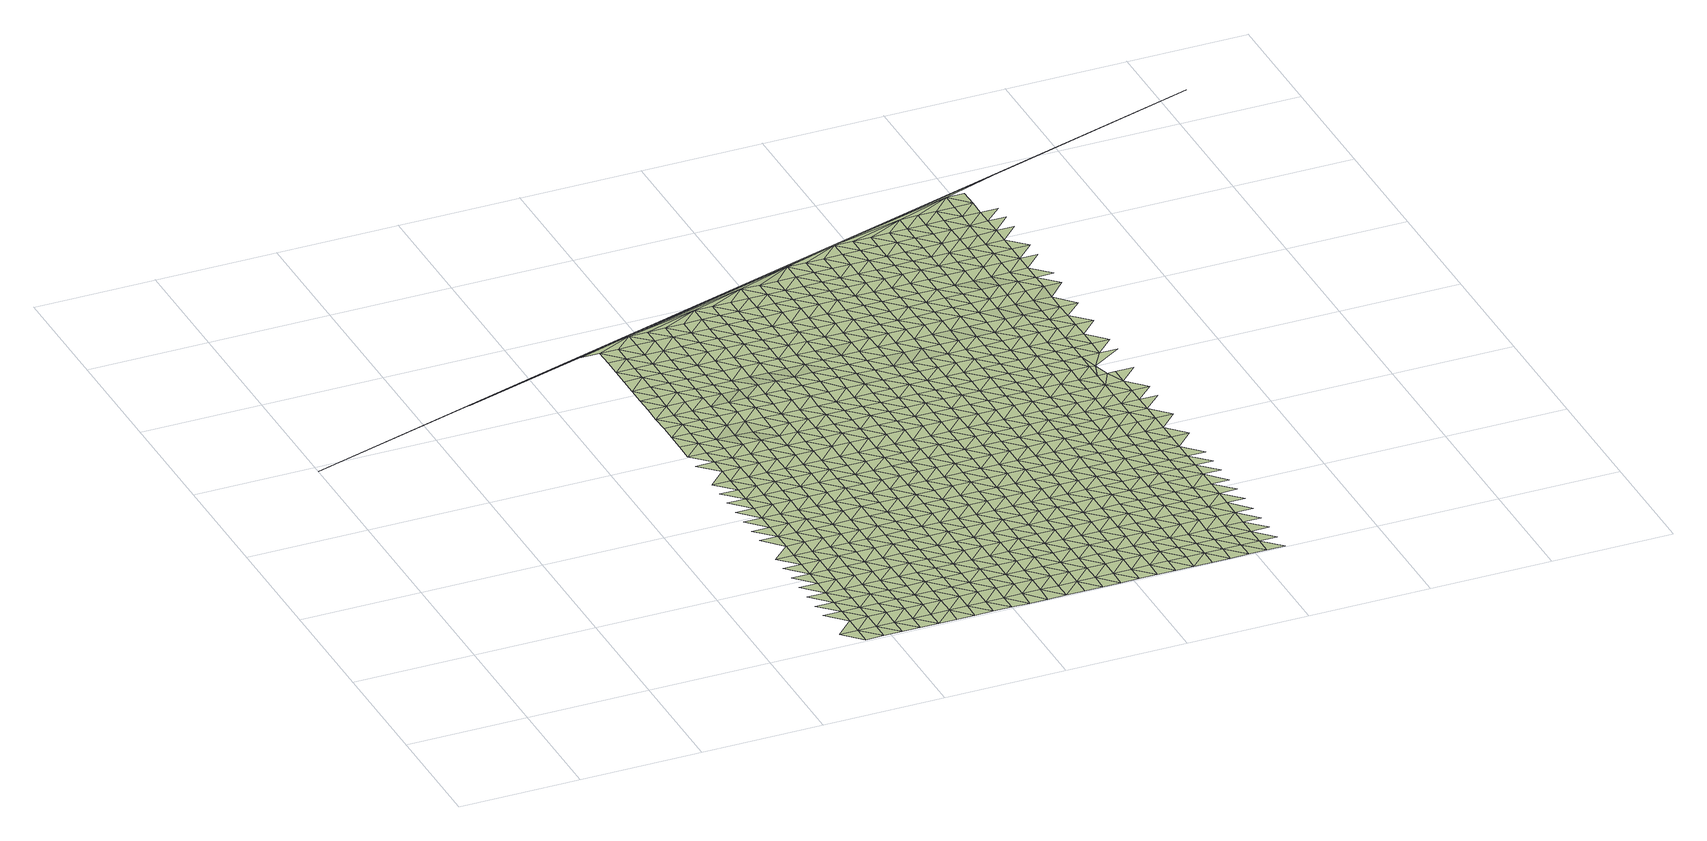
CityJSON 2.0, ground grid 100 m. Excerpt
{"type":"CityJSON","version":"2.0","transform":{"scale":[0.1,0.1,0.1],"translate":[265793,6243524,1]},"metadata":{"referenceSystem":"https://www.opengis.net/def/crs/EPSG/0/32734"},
"CityObjects":{
"terrain1":{"type":"TINRelief","geometry":[{"type":"CompositeSurface","lod":"1","boundaries":[[[0,1,2]],[[3,0,2]],[[2,1,4]],[[5,3,6]],[[7,8,6]],[[3,2,9]],[[4,10,2]],[[6,3,9]],[[9,2,10]],[[7,11,12]],[[13,7,6]],[[11,14,15]],[[4,16,10]],[[13,6,9]],[[7,17,11]],[[14,18,19]],[[17,7,13]],[[20,9,10]],[[10,16,21]],[[18,22,23]],[[24,14,11]],[[9,20,13]],[[20,10,21]],[[11,17,25]],[[14,24,18]],[[11,25,24]],[[22,26,27]],[[28,21,16]],[[17,13,29]],[[30,27,26]],[[13,20,31]],[[29,25,17]],[[32,22,18]],[[18,24,33]],[[13,31,29]],[[20,21,34]],[[22,32,26]],[[30,35,36]],[[21,28,37]],[[18,33,32]],[[24,25,38]],[[34,31,20]],[[34,21,37]],[[25,29,39]],[[35,40,41]],[[42,30,26]],[[38,33,24]],[[25,39,38]],[[26,32,43]],[[31,44,29]],[[30,42,35]],[[45,37,28]],[[42,26,43]],[[40,46,47]],[[31,34,44]],[[48,39,29]],[[32,33,49]],[[33,38,50]],[[46,51,52]],[[29,44,48]],[[53,40,35]],[[34,37,54]],[[49,43,32]],[[35,42,55]],[[45,56,37]],[[33,50,49]],[[40,53,46]],[[38,39,57]],[[44,34,54]],[[54,37,56]],[[35,55,53]],[[48,58,39]],[[51,59,60]],[[42,43,61]],[[50,38,57]],[[39,58,57]],[[43,49,62]],[[63,48,44]],[[59,64,65]],[[61,55,42]],[[66,51,46]],[[61,43,62]],[[46,53,67]],[[63,44,54]],[[45,68,56]],[[50,69,49]],[[51,66,59]],[[48,70,58]],[[64,71,72]],[[46,67,66]],[[57,69,50]],[[45,73,68]],[[70,48,63]],[[53,55,74]],[[75,54,56]],[[62,49,76]],[[77,72,71]],[[55,61,78]],[[69,76,49]],[[74,67,53]],[[79,64,59]],[[80,57,58]],[[54,75,63]],[[75,56,68]],[[55,78,74]],[[58,70,81]],[[59,66,82]],[[61,62,83]],[[64,79,71]],[[57,80,69]],[[84,77,85]],[[58,81,80]],[[59,82,79]],[[76,86,62]],[[78,61,83]],[[66,67,87]],[[68,73,88]],[[70,63,89]],[[83,62,86]],[[67,74,90]],[[63,75,91]],[[92,93,94]],[[93,85,95]],[[77,71,96]],[[87,82,66]],[[89,81,70]],[[97,76,69]],[[71,79,98]],[[67,90,87]],[[69,80,99]],[[63,91,89]],[[94,100,92]],[[78,101,74]],[[94,93,95]],[[77,96,85]],[[75,68,102]],[[76,97,86]],[[96,71,98]],[[68,88,103]],[[83,101,78]],[[69,99,97]],[[90,74,104]],[[79,82,105]],[[80,81,106]],[[102,91,75]],[[102,68,103]],[[81,89,107]],[[82,87,108]],[[109,100,110]],[[95,85,111]],[[100,94,112]],[[101,104,74]],[[105,98,79]],[[113,83,86]],[[106,99,80]],[[96,111,85]],[[81,107,106]],[[86,97,114]],[[82,108,105]],[[110,115,109]],[[91,116,89]],[[100,112,110]],[[83,113,101]],[[95,117,94]],[[87,90,118]],[[119,103,88]],[[113,86,114]],[[104,120,90]],[[91,102,116]],[[111,117,95]],[[121,96,98]],[[108,87,118]],[[122,107,89]],[[97,99,123]],[[98,105,124]],[[90,120,118]],[[99,106,125]],[[112,94,126]],[[115,127,128]],[[115,110,129]],[[89,116,122]],[[96,121,111]],[[102,103,130]],[[131,104,101]],[[123,114,97]],[[121,98,124]],[[117,126,94]],[[101,113,132]],[[103,119,133]],[[99,125,123]],[[127,134,128]],[[107,135,106]],[[108,136,105]],[[115,129,127]],[[112,137,110]],[[104,131,120]],[[116,102,130]],[[130,103,133]],[[101,132,131]],[[122,135,107]],[[118,136,108]],[[126,137,112]],[[138,139,134]],[[113,114,140]],[[124,105,141]],[[142,117,111]],[[143,125,106]],[[111,121,144]],[[114,123,145]],[[129,110,146]],[[116,147,122]],[[138,134,127]],[[135,143,106]],[[136,141,105]],[[140,132,113]],[[117,142,126]],[[148,118,120]],[[133,119,149]],[[137,146,110]],[[111,144,142]],[[140,114,145]],[[120,131,150]],[[147,116,130]],[[123,125,151]],[[152,153,139]],[[121,124,154]],[[155,135,122]],[[118,148,136]],[[138,156,139]],[[141,157,124]],[[120,150,148]],[[143,151,125]],[[127,129,158]],[[146,159,129]],[[122,147,155]],[[160,153,152]],[[137,126,161]],[[154,144,121]],[[131,132,162]],[[130,133,163]],[[164,145,123]],[[154,124,157]],[[139,156,152]],[[126,142,165]],[[149,166,133]],[[132,140,167]],[[143,135,168]],[[129,159,158]],[[151,164,123]],[[169,138,127]],[[137,161,146]],[[162,150,131]],[[170,141,136]],[[163,147,130]],[[126,165,161]],[[163,133,166]],[[132,167,162]],[[168,135,155]],[[136,148,171]],[[145,172,140]],[[138,169,156]],[[173,160,174]],[[141,170,157]],[[142,144,175]],[[176,151,143]],[[169,127,158]],[[152,177,160]],[[144,154,178]],[[164,172,145]],[[136,171,170]],[[179,159,146]],[[143,168,176]],[[180,167,140]],[[174,181,173]],[[175,165,142]],[[148,150,182]],[[149,183,166]],[[155,147,184]],[[160,177,174]],[[179,146,161]],[[144,178,175]],[[150,162,185]],[[147,163,186]],[[152,156,187]],[[164,151,188]],[[172,180,140]],[[154,157,189]],[[182,171,148]],[[184,168,155]],[[156,169,187]],[[157,170,190]],[[150,185,182]],[[188,151,176]],[[184,147,186]],[[158,159,191]],[[192,181,193]],[[162,167,194]],[[159,179,195]],[[177,152,196]],[[197,161,165]],[[178,154,189]],[[163,166,198]],[[199,172,164]],[[189,157,190]],[[180,194,167]],[[166,183,200]],[[165,175,201]],[[181,174,202]],[[158,191,169]],[[187,196,152]],[[159,195,191]],[[164,188,199]],[[203,185,162]],[[170,171,204]],[[176,168,205]],[[186,163,198]],[[198,166,200]],[[165,201,197]],[[168,184,206]],[[171,182,207]],[[174,177,208]],[[179,161,209]],[[180,172,210]],[[178,211,175]],[[194,203,162]],[[169,212,187]],[[204,190,170]],[[205,188,176]],[[196,208,177]],[[189,211,178]],[[206,205,168]],[[210,172,199]],[[171,207,204]],[[195,179,209]],[[182,185,213]],[[186,214,184]],[[212,169,191]],[[209,161,197]],[[181,202,193]],[[215,194,180]],[[216,202,174]],[[201,175,217]],[[218,200,183]],[[203,213,185]],[[198,214,186]],[[219,196,187]],[[208,216,174]],[[180,210,215]],[[211,217,175]],[[220,189,190]],[[206,184,221]],[[222,207,182]],[[199,188,223]],[[219,187,212]],[[190,204,224]],[[188,205,225]],[[226,197,201]],[[195,227,191]],[[213,222,182]],[[214,221,184]],[[209,228,195]],[[196,229,208]],[[189,220,211]],[[230,203,194]],[[231,198,200]],[[223,210,199]],[[224,220,190]],[[201,217,226]],[[194,215,232]],[[200,218,233]],[[216,234,202]],[[223,188,225]],[[212,191,227]],[[204,207,235]],[[196,219,229]],[[195,228,227]],[[203,230,213]],[[205,206,236]],[[198,231,214]],[[231,200,233]],[[234,193,202]],[[194,232,230]],[[221,237,206]],[[222,235,207]],[[238,209,197]],[[197,226,239]],[[219,212,240]],[[208,241,216]],[[215,210,242]],[[243,224,204]],[[211,244,217]],[[225,205,236]],[[208,229,245]],[[211,220,246]],[[236,206,237]],[[210,223,247]],[[209,238,228]],[[227,240,212]],[[238,197,239]],[[235,243,204]],[[242,232,215]],[[248,222,213]],[[249,233,218]],[[250,221,214]],[[208,245,241]],[[247,242,210]],[[211,246,244]],[[213,230,251]],[[214,231,252]],[[219,253,229]],[[226,217,254]],[[255,234,216]],[[225,256,223]],[[220,224,257]],[[222,248,235]],[[221,250,237]],[[243,258,224]],[[219,240,253]],[[213,251,248]],[[236,256,225]],[[214,252,250]],[[239,226,254]],[[234,255,193]],[[227,228,259]],[[216,241,255]],[[254,217,244]],[[228,238,260]],[[229,261,245]],[[257,246,220]],[[230,232,262]],[[231,233,263]],[[247,223,264]],[[257,224,258]],[[232,242,265]],[[249,266,233]],[[227,259,240]],[[261,229,253]],[[228,260,259]],[[256,264,223]],[[239,267,238]],[[262,251,230]],[[268,243,235]],[[269,236,237]],[[263,252,231]],[[263,233,266]],[[232,265,262]],[[237,250,270]],[[235,248,271]],[[241,245,272]],[[244,246,273]],[[193,255,274]],[[267,239,254]],[[275,253,240]],[[242,247,276]],[[243,268,258]],[[236,269,256]],[[272,245,261]],[[273,246,257]],[[269,237,270]],[[264,277,247]],[[235,271,268]],[[260,238,278]],[[275,240,259]],[[265,242,276]],[[248,251,279]],[[250,252,280]],[[278,238,267]],[[276,247,277]],[[251,262,281]],[[252,263,282]],[[283,261,253]],[[284,254,244]],[[249,285,266]],[[255,241,286]],[[241,272,287]],[[244,273,288]],[[289,257,258]],[[279,271,248]],[[280,270,250]],[[290,264,256]],[[275,283,253]],[[258,268,291]],[[251,281,279]],[[256,269,292]],[[252,282,280]],[[293,294,193]],[[254,284,267]],[[259,260,295]],[[265,296,262]],[[286,274,255]],[[284,244,288]],[[241,287,286]],[[249,297,285]],[[260,278,298]],[[263,266,299]],[[264,290,277]],[[289,258,291]],[[276,296,265]],[[256,292,290]],[[295,275,259]],[[272,261,300]],[[273,257,301]],[[283,302,261]],[[260,298,295]],[[281,262,303]],[[268,271,304]],[[269,270,305]],[[282,263,299]],[[299,266,285]],[[270,280,306]],[[271,279,307]],[[300,287,272]],[[278,267,308]],[[301,288,273]],[[300,261,302]],[[267,284,309]],[[274,286,310]],[[301,257,289]],[[296,303,262]],[[311,276,277]],[[304,291,268]],[[305,292,269]],[[305,270,306]],[[271,307,304]],[[277,290,312]],[[313,283,275]],[[298,278,308]],[[282,314,280]],[[275,295,315]],[[193,274,316]],[[267,309,308]],[[276,311,296]],[[287,317,286]],[[279,281,318]],[[285,297,319]],[[311,277,312]],[[303,320,281]],[[299,314,282]],[[283,313,302]],[[284,288,321]],[[275,315,313]],[[287,300,317]],[[288,301,322]],[[289,291,323]],[[307,279,318]],[[306,280,324]],[[290,292,325]],[[291,304,326]],[[281,320,318]],[[292,305,327]],[[321,309,284]],[[328,295,298]],[[329,310,286]],[[321,288,322]],[[308,330,298]],[[314,324,280]],[[289,323,301]],[[331,303,296]],[[332,299,285]],[[325,312,290]],[[323,291,326]],[[285,319,333]],[[296,311,334]],[[286,317,329]],[[292,327,325]],[[315,295,328]],[[300,302,335]],[[306,336,305]],[[307,337,304]],[[302,313,338]],[[298,330,328]],[[274,310,316]],[[303,331,320]],[[299,332,314]],[[332,285,333]],[[296,334,331]],[[324,336,306]],[[318,337,307]],[[317,300,335]],[[339,308,309]],[[322,301,340]],[[335,302,338]],[[329,341,310]],[[309,321,342]],[[326,304,343]],[[311,312,344]],[[327,305,345]],[[340,301,323]],[[312,325,346]],[[313,315,347]],[[308,339,330]],[[328,348,315]],[[309,342,339]],[[337,343,304]],[[336,345,305]],[[344,334,311]],[[317,349,329]],[[322,350,321]],[[351,318,320]],[[352,333,319]],[[353,324,314]],[[346,344,312]],[[320,331,354]],[[314,332,355]],[[347,338,313]],[[327,356,325]],[[315,348,347]],[[349,317,335]],[[350,322,340]],[[323,326,357]],[[328,330,358]],[[318,351,337]],[[324,353,336]],[[343,359,326]],[[320,354,351]],[[345,356,327]],[[314,355,353]],[[341,316,310]],[[342,321,360]],[[330,339,358]],[[341,329,361]],[[340,323,357]],[[332,333,362]],[[331,334,363]],[[346,325,364]],[[357,326,359]],[[360,321,350]],[[334,344,365]],[[333,352,366]],[[329,349,367]],[[348,328,368]],[[335,338,369]],[[338,347,370]],[[356,364,325]],[[342,371,339]],[[363,354,331]],[[372,343,337]],[[373,345,336]],[[362,355,332]],[[362,333,366]],[[368,328,358]],[[329,367,361]],[[334,365,363]],[[336,353,374]],[[337,351,375]],[[349,335,369]],[[369,338,370]],[[371,342,360]],[[347,348,376]],[[344,346,377]],[[343,372,359]],[[350,340,378]],[[345,373,356]],[[357,379,340]],[[336,374,373]],[[364,380,346]],[[337,375,372]],[[339,381,358]],[[368,376,348]],[[341,361,316]],[[365,344,377]],[[360,350,378]],[[349,382,367]],[[351,354,383]],[[366,352,384]],[[353,355,385]],[[381,339,371]],[[340,379,378]],[[377,346,380]],[[354,363,386]],[[355,362,387]],[[388,370,347]],[[193,316,389]],[[382,349,369]],[[390,357,359]],[[358,391,368]],[[385,374,353]],[[383,375,351]],[[392,364,356]],[[376,388,347]],[[359,372,393]],[[354,386,383]],[[356,373,394]],[[355,387,385]],[[371,360,395]],[[367,396,361]],[[365,397,363]],[[358,381,391]],[[370,398,369]],[[357,390,379]],[[362,366,399]],[[364,392,380]],[[390,359,393]],[[378,395,360]],[[377,397,365]],[[384,400,366]],[[367,382,396]],[[356,394,392]],[[388,398,370]],[[376,368,401]],[[316,361,402]],[[386,363,403]],[[373,374,404]],[[372,375,405]],[[387,362,399]],[[399,366,400]],[[368,391,406]],[[374,385,407]],[[375,383,408]],[[409,382,369]],[[371,410,381]],[[378,379,411]],[[396,402,361]],[[395,412,371]],[[397,403,363]],[[376,401,388]],[[413,377,380]],[[405,393,372]],[[404,394,373]],[[368,406,401]],[[398,409,369]],[[390,411,379]],[[374,407,404]],[[380,392,414]],[[375,408,405]],[[391,381,410]],[[386,415,383]],[[387,416,385]],[[371,412,410]],[[377,413,397]],[[396,382,417]],[[418,395,378]],[[384,419,400]],[[402,420,316]],[[413,380,414]],[[403,415,386]],[[399,416,387]],[[409,417,382]],[[411,418,378]],[[421,398,388]],[[390,393,422]],[[391,423,406]],[[408,383,424]],[[407,385,425]],[[392,394,426]],[[388,401,427]],[[393,405,428]],[[394,404,429]],[[430,412,395]],[[431,402,396]],[[415,424,383]],[[423,391,410]],[[416,425,385]],[[409,398,421]],[[422,411,390]],[[432,403,397]],[[433,399,400]],[[426,414,392]],[[422,393,428]],[[388,427,421]],[[397,413,434]],[[418,430,395]],[[400,419,435]],[[417,431,396]],[[394,429,426]],[[406,436,401]],[[408,437,405]],[[438,420,402]],[[403,432,415]],[[404,407,439]],[[399,433,416]],[[433,400,435]],[[406,423,436]],[[397,434,432]],[[425,440,407]],[[424,437,408]],[[441,417,409]],[[442,410,412]],[[418,411,443]],[[431,438,402]],[[430,444,412]],[[401,445,427]],[[413,414,446]],[[428,405,447]],[[429,404,439]],[[409,421,441]],[[443,411,422]],[[407,440,439]],[[414,426,448]],[[316,420,389]],[[423,410,442]],[[445,401,436]],[[412,444,442]],[[437,447,405]],[[446,434,413]],[[431,417,449]],[[450,430,418]],[[451,424,415]],[[452,435,419]],[[453,425,416]],[[438,454,420]],[[446,414,448]],[[415,432,455]],[[416,433,456]],[[429,457,426]],[[449,417,441]],[[418,443,450]],[[427,458,421]],[[422,428,459]],[[423,460,436]],[[424,451,437]],[[425,453,440]],[[427,445,461]],[[447,462,428]],[[415,455,451]],[[439,457,429]],[[416,456,453]],[[444,430,463]],[[464,438,431]],[[389,465,193]],[[460,423,442]],[[459,443,422]],[[432,434,466]],[[433,435,467]],[[448,426,468]],[[459,428,462]],[[427,461,458]],[[463,430,450]],[[434,446,469]],[[435,452,470]],[[431,449,464]],[[445,436,471]],[[441,421,472]],[[457,468,426]],[[454,389,420]],[[473,442,444]],[[466,455,432]],[[474,447,437]],[[475,439,440]],[[467,456,433]],[[467,435,470]],[[471,436,460]],[[434,469,466]],[[440,453,476]],[[437,451,477]],[[454,438,478]],[[472,449,441]],[[472,421,458]],[[438,464,479]],[[444,463,473]],[[445,480,461]],[[446,448,481]],[[447,474,462]],[[450,443,482]],[[439,475,457]],[[443,459,483]],[[440,476,475]],[[437,477,474]],[[468,484,448]],[[460,442,485]],[[438,479,478]],[[445,471,480]],[[469,446,481]],[[482,463,450]],[[451,455,486]],[[487,470,452]],[[453,456,488]],[[485,442,473]],[[482,443,483]],[[481,448,484]],[[455,466,489]],[[456,467,490]],[[491,458,461]],[[464,449,492]],[[449,472,493]],[[459,462,494]],[[486,477,451]],[[471,460,495]],[[488,476,453]],[[496,468,457]],[[454,478,389]],[[462,474,497]],[[491,461,480]],[[455,489,486]],[[457,475,498]],[[456,490,488]],[[470,499,467]],[[479,464,492]],[[469,500,466]],[[493,492,449]],[[460,485,495]],[[472,458,501]],[[473,463,502]],[[483,459,494]],[[468,496,484]],[[494,462,497]],[[463,482,503]],[[487,499,470]],[[481,500,469]],[[457,498,496]],[[480,471,504]],[[501,458,491]],[[502,485,473]],[[489,466,505]],[[474,477,506]],[[475,476,507]],[[508,490,467]],[[502,463,503]],[[495,504,471]],[[476,488,509]],[[477,486,510]],[[511,478,479]],[[512,493,472]],[[483,513,482]],[[492,514,479]],[[499,508,467]],[[500,505,466]],[[506,497,474]],[[515,481,484]],[[507,498,475]],[[501,512,472]],[[513,483,494]],[[476,509,507]],[[484,496,516]],[[477,510,506]],[[389,478,511]],[[491,480,517]],[[495,485,518]],[[488,490,519]],[[504,520,480]],[[479,514,511]],[[481,515,500]],[[503,482,521]],[[486,489,522]],[[485,502,518]],[[515,484,516]],[[505,523,489]],[[508,519,490]],[[517,501,491]],[[499,487,524]],[[525,492,493]],[[520,517,480]],[[512,526,493]],[[521,482,513]],[[527,494,497]],[[528,504,495]],[[510,486,522]],[[529,509,488]],[[496,498,530]],[[497,506,531]],[[489,523,522]],[[498,507,532]],[[503,533,502]],[[508,499,524]],[[492,525,514]],[[511,534,389]],[[525,493,526]],[[487,535,524]],[[528,495,518]],[[519,529,488]],[[494,527,513]],[[536,505,500]],[[530,516,496]],[[527,497,531]],[[533,503,521]],[[500,515,537]],[[498,532,530]],[[538,520,504]],[[539,512,501]],[[507,509,540]],[[510,541,506]],[[465,293,193]],[[501,517,542]],[[543,511,514]],[[518,502,544]],[[505,536,523]],[[519,508,545]],[[528,538,504]],[[500,537,536]],[[529,540,509]],[[522,541,510]],[[512,539,526]],[[501,542,539]],[[544,502,533]],[[514,525,543]],[[524,545,508]],[[515,516,546]],[[531,506,547]],[[521,513,548]],[[549,532,507]],[[513,527,550]],[[516,530,551]],[[534,511,552]],[[517,520,553]],[[528,518,554]],[[538,555,520]],[[540,549,507]],[[541,547,506]],[[546,537,515]],[[533,521,548]],[[556,522,523]],[[535,557,524]],[[519,558,529]],[[552,511,543]],[[554,518,544]],[[513,550,548]],[[546,516,551]],[[523,536,559]],[[545,560,519]],[[542,517,553]],[[525,526,561]],[[530,532,562]],[[553,520,555]],[[526,539,563]],[[389,534,465]],[[527,531,564]],[[540,529,558]],[[522,556,541]],[[547,565,531]],[[523,559,556]],[[549,562,532]],[[519,560,558]],[[544,533,566]],[[567,545,524]],[[568,538,528]],[[525,561,543]],[[552,569,534]],[[561,526,563]],[[528,554,570]],[[564,550,527]],[[536,537,571]],[[572,551,530]],[[564,531,565]],[[548,566,533]],[[537,546,573]],[[567,524,557]],[[538,568,555]],[[539,542,574]],[[553,575,542]],[[528,570,568]],[[562,572,530]],[[543,576,552]],[[571,559,536]],[[549,540,577]],[[578,547,541]],[[579,560,545]],[[537,573,571]],[[558,580,540]],[[541,556,581]],[[574,563,539]],[[544,582,554]],[[550,583,548]],[[546,551,584]],[[542,575,574]],[[576,543,561]],[[566,585,544]],[[567,579,545]],[[547,578,565]],[[562,549,577]],[[550,564,583]],[[540,580,577]],[[572,584,551]],[[541,581,578]],[[569,465,534]],[[586,553,555]],[[570,554,582]],[[555,568,587]],[[544,585,582]],[[569,552,588]],[[589,573,546]],[[590,566,548]],[[556,559,591]],[[592,567,557]],[[558,560,593]],[[552,576,594]],[[559,571,595]],[[579,596,560]],[[553,586,575]],[[561,563,597]],[[572,562,598]],[[586,555,587]],[[563,574,599]],[[584,589,546]],[[590,548,583]],[[564,565,600]],[[591,581,556]],[[558,593,580]],[[552,594,588]],[[565,578,601]],[[559,595,591]],[[577,598,562]],[[560,596,593]],[[602,585,566]],[[579,567,603]],[[568,570,604]],[[576,561,597]],[[571,573,605]],[[597,563,599]],[[582,606,570]],[[574,575,607]],[[583,564,600]],[[600,565,601]],[[589,605,573]],[[590,602,566]],[[567,592,603]],[[604,587,568]],[[577,580,608]],[[584,572,609]],[[569,588,465]],[[575,586,607]],[[570,606,604]],[[598,610,572]],[[576,611,594]],[[612,595,571]],[[578,581,613]],[[614,293,615]],[[596,579,616]],[[593,608,580]],[[581,591,617]],[[618,599,574]],[[582,585,619]],[[584,609,589]],[[583,620,590]],[[611,576,597]],[[602,621,585]],[[605,612,571]],[[603,616,579]],[[572,610,609]],[[613,601,578]],[[622,598,577]],[[607,618,574]],[[620,583,600]],[[581,617,613]],[[594,623,588]],[[586,587,624]],[[582,619,606]],[[591,595,625]],[[587,604,626]],[[585,621,619]],[[608,622,577]],[[599,627,597]],[[592,628,603]],[[596,629,593]],[[594,611,623]],[[612,625,595]],[[616,630,596]],[[624,607,586]],[[605,589,631]],[[602,590,632]],[[633,610,598]],[[624,587,626]],[[618,627,599]],[[589,609,634]],[[590,620,635]],[[465,588,636]],[[600,601,637]],[[604,606,638]],[[639,617,591]],[[629,608,593]],[[601,613,640]],[[622,633,598]],[[596,630,629]],[[602,632,621]],[[641,616,603]],[[642,611,597]],[[612,605,631]],[[623,636,588]],[[589,634,631]],[[590,635,632]],[[625,639,591]],[[638,606,619]],[[618,607,643]],[[620,600,637]],[[637,601,640]],[[641,603,628]],[[627,642,597]],[[644,626,604]],[[622,608,645]],[[610,646,609]],[[613,617,647]],[[643,607,624]],[[633,648,610]],[[623,611,649]],[[625,612,650]],[[651,630,616]],[[636,652,465]],[[638,644,604]],[[645,608,629]],[[639,647,617]],[[653,627,618]],[[619,621,654]],[[620,655,635]],[[646,634,609]],[[642,649,611]],[[621,632,656]],[[631,650,612]],[[641,651,616]],[[610,648,646]],[[657,640,613]],[[658,633,622]],[[618,643,653]],[[655,620,637]],[[659,636,623]],[[624,626,660]],[[654,638,619]],[[644,661,626]],[[621,656,654]],[[647,657,613]],[[622,645,658]],[[634,662,631]],[[642,627,663]],[[635,664,632]],[[625,665,639]],[[628,666,641]],[[630,667,629]],[[649,659,623]],[[650,668,625]],[[651,669,630]],[[637,640,670]],[[660,643,624]],[[648,633,671]],[[660,626,661]],[[663,627,653]],[[634,646,662]],[[635,655,664]],[[672,652,636]],[[647,639,665]],[[667,645,629]],[[657,670,640]],[[625,668,665]],[[671,633,658]],[[630,669,667]],[[632,673,656]],[[674,651,641]],[[675,644,638]],[[676,650,631]],[[659,672,636]],[[638,654,677]],[[678,649,642]],[[679,655,637]],[[680,646,648]],[[673,632,664]],[[676,631,662]],[[663,681,642]],[[465,652,293]],[[644,675,661]],[[653,643,682]],[[683,657,647]],[[670,679,637]],[[643,660,684]],[[638,677,675]],[[648,671,680]],[[649,678,659]],[[654,656,685]],[[686,668,650]],[[658,645,687]],[[669,651,688]],[[672,689,652]],[[642,681,678]],[[645,667,690]],[[647,665,683]],[[682,663,653]],[[664,655,691]],[[662,646,692]],[[682,643,684]],[[656,673,685]],[[676,686,650]],[[687,671,658]],[[679,691,655]],[[687,645,690]],[[692,646,680]],[[693,670,657]],[[660,661,694]],[[677,654,695]],[[669,696,667]],[[661,675,697]],[[657,683,698]],[[699,672,659]],[[700,676,662]],[[681,663,701]],[[702,673,664]],[[665,668,703]],[[659,678,704]],[[685,695,654]],[[686,705,668]],[[670,693,679]],[[684,660,694]],[[694,661,697]],[[701,663,682]],[[700,662,692]],[[657,698,693]],[[691,702,664]],[[689,293,652]],[[672,699,689]],[[690,667,706]],[[680,671,707]],[[659,704,699]],[[668,705,703]],[[671,687,708]],[[685,673,709]],[[675,677,710]],[[686,676,711]],[[683,665,712]],[[695,713,677]],[[684,714,682]],[[678,681,715]],[[692,680,707]],[[702,709,673]],[[676,700,711]],[[701,716,681]],[[707,671,708]],[[710,697,675]],[[679,717,691]],[[690,718,687]],[[698,683,712]],[[714,684,694]],[[679,693,719]],[[677,713,710]],[[712,665,703]],[[715,704,678]],[[720,695,685]],[[705,686,721]],[[689,699,722]],[[681,716,715]],[[723,701,682]],[[700,692,724]],[[709,720,685]],[[679,719,717]],[[711,721,686]],[[691,725,702]],[[708,687,726]],[[722,293,689]],[[723,682,714]],[[707,724,692]],[[694,697,727]],[[693,698,728]],[[729,713,695]],[[697,710,730]],[[712,731,698]],[[699,704,732]],[[700,733,711]],[[709,702,725]],[[701,734,716]],[[703,705,735]],[[704,715,736]],[[720,729,695]],[[725,691,717]],[[721,737,705]],[[728,719,693]],[[714,694,727]],[[708,738,707]],[[727,697,730]],[[734,701,723]],[[724,733,700]],[[698,731,728]],[[732,722,699]],[[710,713,739]],[[704,736,732]],[[705,737,735]],[[740,721,711]],[[741,712,703]],[[729,739,713]],[[723,714,742]],[[720,709,743]],[[715,716,744]],[[717,719,745]],[[724,707,746]],[[725,747,709]],[[740,711,733]],[[716,734,748]],[[293,722,749]],[[750,730,710]],[[712,741,731]],[[727,742,714]],[[745,719,728]],[[741,703,735]],[[736,715,744]],[[720,743,729]],[[751,737,721]],[[749,722,732]],[[709,747,743]],[[739,750,710]],[[716,748,744]],[[733,724,752]],[[740,751,721]],[[727,730,753]],[[734,723,754]],[[725,717,755]],[[742,756,723]],[[717,745,757]],[[736,758,732]],[[759,728,731]],[[749,760,293]],[[750,753,730]],[[731,741,761]],[[733,762,740]],[[754,748,734]],[[725,755,747]],[[737,763,735]],[[764,739,729]],[[758,736,744]],[[723,756,754]],[[729,743,765]],[[755,717,757]],[[751,766,737]],[[767,742,727]],[[731,761,759]],[[768,749,732]],[[745,728,769]],[[739,764,750]],[[735,763,741]],[[753,767,727]],[[729,765,764]],[[737,766,763]],[[747,770,743]],[[768,732,758]],[[771,756,742]],[[744,748,772]],[[769,757,745]],[[751,740,773]],[[769,728,759]],[[747,755,770]],[[748,754,774]],[[749,775,760]],[[776,761,741]],[[767,771,742]],[[777,753,750]],[[758,744,772]],[[743,778,765]],[[751,773,766]],[[775,749,768]],[[750,764,779]],[[748,774,772]],[[776,741,763]],[[754,756,780]],[[778,743,770]],[[753,777,767]],[[755,757,781]],[[750,779,777]],[[771,780,756]],[[757,769,782]],[[768,758,783]],[[759,761,784]],[[760,775,785]],[[761,776,786]],[[787,774,754]],[[755,781,770]],[[763,766,788]],[[764,765,789]],[[772,783,758]],[[765,778,790]],[[781,757,782]],[[759,784,769]],[[293,760,791]],[[780,787,754]],[[761,786,784]],[[767,792,771]],[[789,779,764]],[[763,788,776]],[[767,777,793]],[[765,790,789]],[[775,768,794]],[[778,770,795]],[[772,774,796]],[[783,797,768]],[[782,769,798]],[[780,771,792]],[[767,793,792]],[[795,770,781]],[[787,796,774]],[[794,785,775]],[[768,797,794]],[[799,769,784]],[[782,800,781]],[[799,798,769]],[[777,779,801]],[[802,783,772]],[[803,790,778]],[[786,776,804]],[[782,798,800]],[[779,789,805]],[[806,787,780]],[[796,802,772]],[[803,778,795]],[[795,781,800]],[[760,785,791]],[[801,793,777]],[[779,805,801]],[[780,792,806]],[[807,797,783]],[[808,784,786]],[[785,794,809]],[[789,790,810]],[[811,798,799]],[[802,807,783]],[[803,812,790]],[[784,808,799]],[[796,787,813]],[[787,806,814]],[[800,815,795]],[[794,797,816]],[[792,793,817]],[[805,789,810]],[[793,801,818]],[[790,812,810]],[[803,795,815]],[[796,813,802]],[[807,816,797]],[[787,814,813]],[[793,818,817]],[[785,809,791]],[[819,809,794]],[[805,820,801]],[[806,792,821]],[[799,822,811]],[[812,803,823]],[[816,819,794]],[[810,820,805]],[[802,824,807]],[[814,806,821]],[[821,792,817]],[[802,813,825]],[[803,815,823]],[[818,801,826]],[[827,815,800]],[[819,828,809]],[[820,826,801]],[[802,825,824]],[[807,829,816]],[[830,810,812]],[[812,823,831]],[[814,832,813]],[[828,791,809]],[[821,833,814]],[[819,816,829]],[[817,818,834]],[[810,830,820]],[[807,824,829]],[[826,835,818]],[[812,831,830]],[[832,825,813]],[[791,836,293]],[[814,833,832]],[[823,815,837]],[[818,835,834]],[[838,828,819]],[[839,821,817]],[[840,826,820]],[[824,825,841]],[[837,831,823]],[[819,829,838]],[[820,830,842]],[[821,839,833]],[[839,817,834]],[[841,825,832]],[[826,840,835]],[[820,842,840]],[[791,828,843]],[[828,838,844]],[[829,824,845]],[[830,831,846]],[[824,841,847]],[[832,833,848]],[[828,844,843]],[[833,839,849]],[[834,835,850]],[[846,842,830]],[[824,847,845]],[[835,840,851]],[[838,829,852]],[[833,849,848]],[[834,850,839]],[[841,832,853]],[[835,851,850]],[[844,838,852]],[[852,829,845]],[[840,842,854]],[[853,847,841]],[[853,832,848]],[[855,849,839]],[[854,851,840]],[[855,839,850]],[[843,844,856]],[[852,857,844]],[[845,847,858]],[[847,853,859]],[[791,843,836]],[[860,848,849]],[[844,857,856]],[[855,861,849]],[[850,851,862]],[[847,859,858]],[[863,852,845]],[[848,860,853]],[[849,861,860]],[[850,862,855]],[[852,863,857]],[[836,864,293]],[[863,845,858]],[[859,853,865]],[[861,855,866]],[[860,865,853]],[[843,856,836]],[[867,856,857]],[[867,857,863]],[[858,859,868]],[[865,869,859]],[[861,870,860]],[[858,868,863]],[[856,867,871]],[[859,869,868]],[[872,865,860]],[[871,836,856]],[[873,867,863]],[[865,872,869]],[[868,874,863]],[[873,863,874]],[[875,871,867]],[[868,869,876]],[[871,875,836]],[[875,867,873]],[[874,868,877]],[[836,875,878]],[[879,873,874]]]}]}
},
"vertices":[
[2639,150,19],[2789,5,17],[2789,150,19],[2789,305,19],[2939,5,17],[2639,455,18],[2789,455,18],[2789,605,17],[2639,605,17],[2939,305,19],[2939,150,19],[2789,755,17],[2639,755,17],[2939,455,18],[2789,905,17],[2639,905,17],[3090,5,16],[2939,605,18],[2789,1055,18],[2639,1055,18],[3090,305,18],[3090,150,18],[2789,1210,18],[2639,1210,18],[2939,905,17],[2939,755,17],[2789,1355,18],[2639,1355,18],[3240,5,15],[3090,605,18],[2789,1500,18],[3090,455,18],[2939,1210,18],[2939,1055,18],[3240,305,18],[2789,1655,18],[2639,1655,18],[3240,150,18],[3090,905,17],[3090,755,17],[2789,1805,17],[2639,1805,17],[2939,1500,18],[2939,1355,18],[3240,455,18],[3390,5,15],[2789,1955,17],[2639,1955,17],[3240,605,18],[3090,1210,18],[3090,1055,17],[2789,2105,17],[2639,2105,17],[2939,1805,16],[3390,305,16],[2939,1655,18],[3390,150,16],[3240,905,17],[3240,755,17],[2789,2260,17],[2639,2260,17],[3090,1500,18],[3090,1355,18],[3390,455,18],[2789,2405,17],[2639,2405,17],[2939,2105,17],[2939,1955,16],[3540,150,17],[3240,1055,17],[3390,605,18],[2789,2550,15],[2639,2550,15],[3540,5,15],[3090,1805,17],[3540,305,17],[3240,1210,18],[2789,2705,15],[3090,1655,18],[2939,2405,17],[3390,905,16],[3390,755,18],[2939,2260,17],[3240,1500,18],[2639,2855,12],[2789,2855,13],[3240,1355,18],[3090,2105,17],[3690,5,16],[3540,605,18],[3090,1955,16],[3540,455,19],[2639,3155,16],[2639,3005,12],[2789,3155,14],[2789,3005,13],[2939,2705,15],[3390,1210,17],[2939,2550,15],[3390,1055,16],[2639,3305,18],[3240,1655,18],[3690,305,18],[3690,150,18],[3240,1805,17],[3090,2405,17],[3540,905,17],[3540,755,18],[3090,2260,17],[2639,3455,15],[2789,3455,17],[2939,2855,14],[2789,3305,18],[3390,1500,18],[3390,1355,18],[2639,3610,10],[3690,455,19],[2939,3005,14],[3240,2105,16],[3841,5,16],[3240,1955,16],[3090,2705,15],[3690,605,18],[3540,1210,17],[3090,2550,16],[3540,1055,17],[2939,3155,13],[2789,3755,10],[2639,3755,13],[2789,3610,11],[3841,305,18],[3390,1805,18],[3390,1655,18],[3841,150,18],[2639,3900,14],[3690,755,18],[3240,2260,16],[2939,3305,18],[2789,3900,13],[2639,4055,13],[3540,1500,18],[3240,2405,16],[3090,3005,15],[3690,905,17],[3090,2855,15],[3540,1355,18],[2939,3455,18],[3841,455,19],[3390,2105,16],[3991,5,15],[3390,1955,16],[3690,1055,17],[2789,4205,15],[2639,4205,13],[3240,2705,15],[3841,605,18],[2789,4055,15],[3240,2550,15],[2939,3755,10],[2939,3610,12],[2639,4355,13],[3090,3305,17],[3540,1805,18],[3991,305,18],[3690,1210,17],[3090,3155,9],[3991,150,18],[3540,1655,18],[3841,755,18],[2939,3900,14],[3390,2405,16],[3390,2260,16],[3690,1355,18],[2639,4505,13],[2789,4505,13],[3240,3005,16],[3841,905,17],[2789,4355,15],[3240,2855,16],[3090,3455,18],[3690,1500,18],[2639,4660,14],[3540,2105,16],[4141,5,13],[3991,605,19],[3540,1955,16],[3991,455,19],[2939,4055,15],[3841,1055,17],[3390,2705,15],[3390,2550,15],[3090,3755,9],[2489,4660,15],[2939,4805,13],[3690,1655,18],[3090,3610,14],[2939,4205,17],[3240,3305,16],[4141,305,18],[3841,1210,17],[4141,150,18],[3240,3155,7],[2789,4660,14],[3690,1805,18],[3540,2405,16],[3991,905,18],[3991,755,18],[3540,2260,16],[2939,4355,17],[3240,3455,18],[3841,1355,18],[3390,2855,15],[3090,3900,12],[3690,1955,16],[4141,455,19],[3841,1500,19],[2939,4505,14],[3390,3005,15],[4291,5,12],[3090,4055,13],[3540,2705,15],[4141,605,19],[3690,2105,16],[3991,1210,17],[3540,2550,14],[3991,1055,17],[3390,3155,9],[3240,3755,9],[3240,3610,16],[3090,4205,16],[3841,1805,18],[4291,305,17],[3841,1655,19],[4291,150,17],[2939,4660,15],[3690,2260,16],[4141,905,18],[4141,755,19],[3390,3455,18],[3390,3305,14],[3240,3900,10],[3090,4505,14],[3991,1500,19],[3690,2405,16],[3540,3005,16],[3090,4355,16],[3540,2855,16],[3991,1355,18],[3841,2105,16],[4441,5,12],[4291,605,20],[3841,1955,17],[4291,455,19],[3240,4055,12],[3540,3155,11],[3090,4660,14],[4141,1055,17],[3690,2705,15],[3690,2550,14],[3390,3755,10],[3390,3610,17],[3240,4205,14],[3991,1805,18],[4441,305,15],[4141,1210,17],[3991,1655,19],[4441,150,15],[3540,3305,10],[3841,2405,15],[4291,905,18],[4291,755,19],[3841,2260,16],[3240,4355,14],[3690,2855,16],[3090,4805,12],[3390,3900,8],[4141,1500,19],[4141,1355,17],[3540,3455,16],[3991,2105,17],[4441,605,19],[3991,1955,18],[4441,455,18],[3390,4055,12],[3690,3155,11],[4592,150,15],[3240,4660,13],[3240,4505,15],[3690,3005,16],[3841,2705,15],[4291,1210,17],[3841,2550,14],[4291,1055,18],[4892,5400,15],[1438,4355,12],[3540,3755,15],[4141,1655,19],[4592,5,12],[3540,3610,18],[4592,305,15],[3390,4355,15],[3841,2855,16],[3390,4205,15],[4141,1805,18],[3991,2405,15],[4441,905,18],[4441,755,19],[3991,2260,17],[3690,3455,16],[3690,3305,10],[3240,4805,12],[4291,1500,19],[4291,1355,17],[3540,4055,10],[4592,455,17],[3540,3900,7],[3540,4950,16],[3390,4505,15],[4141,2105,18],[4742,5,12],[4141,1955,18],[3841,3155,13],[3841,3005,16],[3991,2705,15],[4592,605,18],[4441,1210,17],[3991,2550,15],[4441,1055,18],[3690,3755,15],[3390,4660,14],[3690,3610,18],[4291,1805,18],[4742,305,15],[4742,150,15],[4291,1655,19],[3540,4355,13],[4592,755,19],[4141,2260,17],[3540,4205,13],[3841,3455,15],[3991,2855,15],[3390,4805,14],[3841,3305,9],[4141,2405,16],[4441,1500,18],[4592,905,19],[4441,1355,17],[3690,4055,10],[3690,3900,7],[3540,4505,15],[3991,3005,15],[4291,2105,18],[4892,5,13],[4742,605,18],[4291,1955,18],[4742,455,17],[4592,1055,18],[4141,2705,15],[3841,3610,18],[4141,2550,16],[3991,3155,14],[3540,4805,15],[4892,305,15],[4441,1805,19],[4592,1210,17],[4441,1655,18],[4892,150,15],[3540,4660,14],[3841,3755,17],[3690,4355,13],[3690,4205,13],[3991,3305,8],[4291,2405,17],[4742,905,19],[4742,755,18],[4291,2260,17],[3841,3900,10],[4592,1500,18],[4141,3005,15],[4141,2855,15],[4592,1355,17],[3991,3455,13],[3690,4505,15],[4441,2105,18],[5042,5,13],[4892,605,17],[4441,1955,18],[4892,455,17],[3841,4055,9],[3991,5100,14],[4291,2705,16],[3991,3610,18],[4742,1210,17],[4291,2550,16],[4742,1055,19],[4141,3155,14],[3690,4660,14],[4592,1655,18],[3841,4205,12],[5042,305,15],[5042,150,15],[3991,3900,11],[3690,4805,15],[4592,1805,19],[4892,905,19],[4441,2405,17],[3991,3755,18],[4892,755,18],[4441,2260,17],[3841,4355,12],[4141,3455,11],[4291,2855,16],[4141,3305,10],[4742,1500,17],[4742,1355,18],[4592,1955,19],[5042,455,17],[3841,4505,14],[4291,3005,16],[5192,5,13],[3690,4950,16],[3991,4205,10],[4441,2705,16],[4141,3610,17],[4592,2105,18],[5042,605,17],[4892,1210,17],[3991,4055,8],[4441,2550,16],[4892,1055,19],[4291,3155,14],[3841,4660,13],[4742,1805,20],[5192,305,16],[4742,1655,17],[5192,150,16],[4141,3755,18],[4592,2260,17],[3841,4805,13],[5042,905,19],[5042,755,18],[3991,4355,10],[4291,3455,9],[4441,2855,16],[4291,3305,12],[4141,3900,14],[4892,1500,17],[4592,2405,17],[4892,1355,18],[3991,4505,11],[4441,3005,16],[4742,2105,18],[5342,5,12],[5192,605,17],[3841,4950,14],[4742,1955,19],[5192,455,17],[5042,1055,19],[4141,4205,10],[4592,2705,17],[4291,3610,16],[4141,4055,9],[4592,2550,16],[4441,3155,15],[3991,4660,11],[4441,5255,15],[4892,1805,20],[5342,305,17],[5042,1210,18],[4892,1655,17],[5342,150,17],[4291,3755,18],[4141,4355,10],[4441,3305,13],[4742,2405,17],[5192,905,19],[5192,755,18],[4742,2260,17],[3991,4950,13],[3991,4805,12],[4291,3900,16],[5042,1500,18],[4592,3005,16],[4592,2855,16],[5042,1355,18],[4441,3455,10],[4892,2105,18],[5492,5,12],[5342,605,17],[4892,1955,19],[5342,455,16],[4291,4055,9],[4141,4660,11],[4141,4505,11],[4742,2705,16],[4441,3610,14],[5192,1210,19],[4742,2550,17],[5192,1055,19],[5492,150,15],[5042,1655,18],[4291,4205,10],[4592,3305,14],[4592,3155,16],[4441,3755,18],[5042,1805,20],[4892,2405,17],[5342,905,19],[5492,305,15],[5342,755,18],[4892,2260,17],[4141,4950,12],[4291,4355,10],[4742,2855,16],[4141,4805,11],[5192,1500,18],[5192,1355,18],[4441,4055,11],[4592,3455,9],[5492,455,14],[4441,3900,17],[4742,3005,16],[5042,2105,19],[5042,1955,19],[5643,150,13],[4291,4660,12],[4291,4505,12],[4892,2705,16],[4592,3610,12],[5492,605,16],[5342,1210,18],[4892,2550,17],[5342,1055,19],[4742,3155,15],[4141,5100,11],[5643,5,12],[5192,1805,20],[5192,1655,18],[4592,3755,18],[4441,4355,11],[5492,755,17],[5042,2260,17],[4441,4205,11],[4291,4805,11],[4742,3305,14],[5643,305,13],[5342,1500,18],[5042,2405,16],[4892,3005,16],[5492,905,19],[4892,2855,16],[5342,1355,18],[4291,4950,10],[4592,4055,14],[4742,3455,12],[4592,3900,18],[5192,2105,19],[5793,5,12],[5643,605,16],[5192,1955,19],[5643,455,12],[4441,4660,13],[5492,1055,19],[4441,4505,13],[5042,2705,15],[5042,2550,16],[4892,3155,15],[5793,150,13],[4742,3755,15],[4291,5100,9],[4742,3610,8],[5342,1805,21],[5492,1210,19],[5342,1655,18],[4592,4355,10],[4592,4205,10],[4441,4805,12],[5643,905,18],[5192,2405,16],[5793,305,13],[5643,755,17],[5192,2260,17],[4892,3455,12],[5042,2855,16],[5492,1355,18],[4892,3305,14],[4742,4055,17],[4742,3900,19],[4441,5100,10],[5492,1500,17],[5042,3005,16],[5342,2105,19],[5943,5,13],[5793,605,17],[4441,4950,11],[5342,1955,19],[5793,455,12],[4592,4660,14],[5643,1055,19],[4592,4505,13],[5192,2705,15],[5192,2550,16],[5042,3155,15],[5943,150,13],[4892,3755,15],[5492,1655,17],[4892,3610,8],[4742,4205,11],[5793,755,17],[5643,1355,18],[5643,1210,19],[4592,4805,14],[5492,1805,21],[5342,2405,17],[6,3931,9],[8230,6405,27],[5943,305,13],[5342,2260,17],[4742,4355,11],[5042,3455,13],[5192,2855,16],[5042,3305,15],[5793,905,18],[4592,4950,12],[4892,4055,17],[5492,1955,20],[4892,3900,19],[4742,4505,15],[6093,5,13],[5943,605,15],[5943,455,12],[5643,1655,17],[5192,3155,15],[5793,1055,19],[5643,1500,17],[5192,3005,16],[4592,5100,13],[5342,2705,15],[5042,3610,8],[5492,2105,19],[5342,2550,17],[6093,150,12],[4742,4660,15],[4892,4205,11],[5042,3755,13],[5943,755,17],[5793,1355,18],[5492,2260,18],[5793,1210,19],[4742,4805,14],[5643,1805,20],[6093,305,12],[4592,5255,15],[4892,4355,11],[5192,3455,14],[5342,2855,16],[5192,3305,15],[5492,2405,16],[5943,905,17],[4742,4950,13],[5042,4055,19],[5042,3900,19],[5793,1500,17],[4892,4505,15],[5342,3005,16],[5643,2105,19],[6243,5,13],[6093,605,13],[5643,1955,21],[6093,455,12],[5492,2550,16],[5943,1055,18],[4742,5100,13],[5342,3155,15],[6243,150,13],[5192,3755,12],[5793,1655,17],[5192,3610,11],[4892,4805,14],[5492,2705,15],[5943,1210,19],[4892,4660,15],[5042,4355,13],[5643,2260,18],[5042,4205,13],[5342,3305,15],[5793,1805,20],[6093,905,17],[6243,305,13],[4742,5255,14],[6093,755,17],[5492,2855,16],[5943,1355,18],[5643,2550,16],[5192,4055,20],[5342,3455,15],[6243,455,12],[5192,3900,19],[5643,2405,16],[4892,5100,13],[5943,1500,18],[5042,4505,13],[5492,3005,16],[5793,2105,20],[4892,4950,13],[5793,1955,21],[6243,605,13],[6093,1210,18],[6093,1055,17],[5492,3155,16],[5342,3755,10],[5943,1655,18],[5793,2260,18],[5342,3610,12],[5192,4205,15],[5042,4805,13],[5042,4660,13],[5643,2855,16],[6243,755,17],[5643,2705,16],[5492,3305,15],[5943,1805,19],[4892,5255,14],[5192,4355,15],[6093,1355,18],[5643,3005,16],[6243,905,17],[5342,4055,20],[5793,2550,16],[5492,3455,15],[5342,3900,18],[5793,2405,17],[5042,5100,13],[6093,1500,18],[5192,4505,12],[5943,2105,20],[5042,4950,13],[5943,1955,21],[6243,1055,17],[5492,3610,14],[6093,1655,18],[5943,2260,19],[5342,4205,18],[5643,3305,16],[5192,4805,16],[5793,2705,16],[6243,1210,18],[5643,3155,16],[5192,4660,14],[5042,5255,14],[5492,3755,11],[6093,1805,19],[6243,1355,18],[5492,3900,16],[5342,4505,14],[5793,3005,15],[5342,4355,18],[5793,2855,15],[5192,4950,16],[5943,2550,16],[5042,5400,15],[5943,2405,17],[6243,1500,18],[6093,2105,20],[5643,3610,15],[5643,3455,15],[6093,1955,20],[5492,4055,20],[5192,5100,13],[5943,2705,16],[5793,3155,17],[5492,4205,19],[5342,4805,17],[6243,1805,19],[5342,4660,16],[5192,5255,15],[6093,2260,20],[5643,3900,13],[5793,3305,16],[5643,3755,11],[5492,4355,19],[5943,3005,15],[5943,2855,15],[5342,4950,17],[6093,2550,17],[5192,5400,15],[6093,2405,19],[5492,4505,13],[6243,2105,20],[5793,3610,15],[5793,3455,16],[5492,5545,17],[5643,4205,20],[5643,4055,20],[5342,5255,15],[5943,3155,17],[5492,4660,17],[5342,5100,14],[6024,2855,16],[6093,2705,16],[5987,2990,15],[5793,3900,12],[5492,4805,18],[5943,3305,16],[6243,2405,19],[5793,3755,12],[5643,4355,20],[5492,4950,18],[6243,2550,17],[5342,5400,15],[5943,3610,15],[6093,2855,16],[5943,3455,16],[5643,4660,16],[5643,4505,13],[6093,3155,16],[5492,5100,16],[5793,4205,21],[5793,4055,19],[5492,5255,15],[5943,3755,14],[5793,4355,21],[6243,2855,16],[6093,3305,16],[5643,4950,17],[5643,4805,18],[5943,3900,10],[6243,3155,16],[5492,5400,16],[5643,5100,16],[6093,3610,16],[6093,3455,17],[5793,4660,17],[5793,4505,14],[5943,4205,21],[5943,4055,18],[5943,5700,18],[6243,3305,16],[5643,5255,16],[5943,4355,21],[6093,3900,11],[5793,4805,18],[6093,3755,15],[5643,5545,18],[5643,5400,17],[5793,5100,16],[6243,3610,16],[5793,4950,18],[5943,4660,17],[5943,4505,16],[6093,4205,21],[6093,4055,13],[5793,5255,16],[5943,4805,18],[6243,3900,11],[6093,4355,21],[5793,5545,18],[5793,5400,17],[5943,5100,17],[5943,4950,18],[6093,4660,17],[6093,4505,19],[6243,4205,21],[5943,5255,16],[6394,5850,21],[6093,4805,21],[6243,4355,21],[5943,5400,17],[6093,5100,22],[6093,4950,23],[6243,4660,17],[5943,5545,18],[6243,4805,21],[6093,5400,18],[6093,5255,21],[6093,5545,20],[6243,5100,22],[6243,5255,21],[6093,5700,20],[6243,5400,18]
]}
